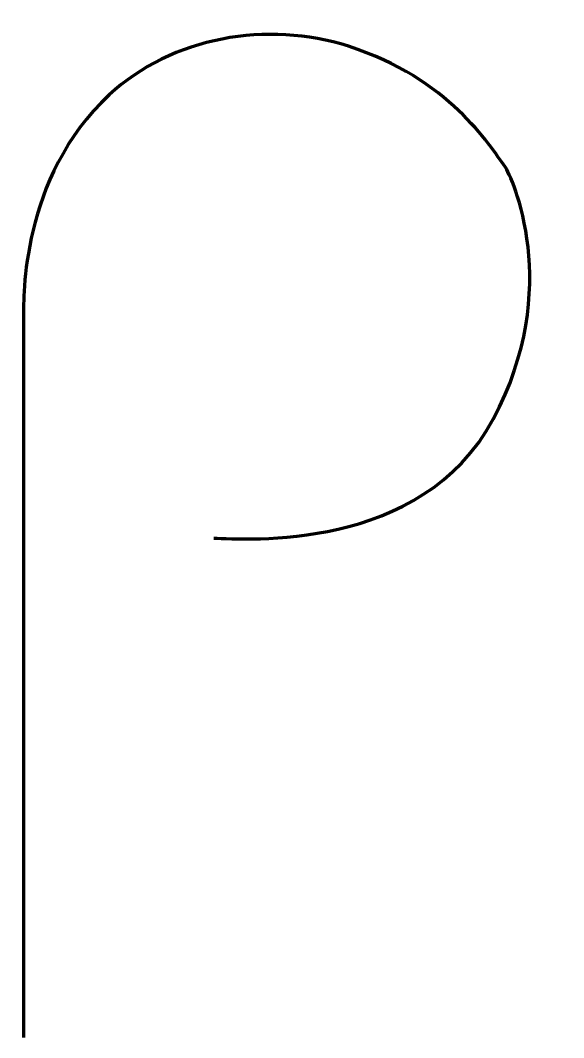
# Model space of a CAD drawing. Extents: x 606 to 1123, y -1270 to -303.
import ezdxf

# ---------------------------------------------------------------- set-up
doc = ezdxf.new("R2010")
doc.units = 0
doc.header["$MEASUREMENT"] = 0
doc.layers.add('descendo_path', color=7, linetype='Continuous', lineweight=0)

msp = doc.modelspace()

# ---------------------------------------------------------------- linework, layer by layer
at = {"layer": 'descendo_path', "color": 7, "lineweight": 140}
msp.add_open_spline([(790.13, -795.13), (819.36, -795.78), (987.57, -809.38), (1055.88, -681.95), (1122.79, -557.15), (1073.31, -450.81), (1067.03, -442.17), (1052.24, -421.84), (1013.56, -358.35), (918.15, -327.79), (841.2, -303.14), (750.25, -318.73), (690.6, -374.05), (606.1, -452.42), (609.19, -569.14), (609.19, -582.35), (609.19, -595.56), (609.19, -1269.72), (609.19, -1269.72)], degree=3, knots=[0, 0, 0, 0, 1, 1, 1, 2, 2, 2, 3, 3, 3, 4, 4, 4, 5, 5, 5, 6, 6, 6, 6], dxfattribs=at)

doc.saveas('drawing.dxf')
